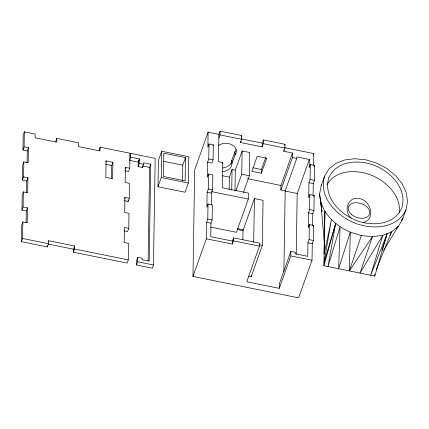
<?xml version="1.0" encoding="UTF-8"?>
<svg xmlns="http://www.w3.org/2000/svg" width="429" height="429" viewBox="0 0 429 429"><rect width="100%" height="100%" fill="white"/><g stroke="black" fill="none" stroke-linecap="round" stroke-linejoin="round"><path stroke-width="0.64" d="M123.911 230.797L127.622 231.547L128.759 228.346L124.431 227.467L124.185 242.487L128.518 243.361L128.25 259.883L127.107 263.09L73.413 252.204L74.555 249.002L74.603 245.999L48.622 240.733L48.574 243.736L47.431 246.938L21.45 241.672L21.718 225.15L22.86 221.949L27.188 222.828L27.435 207.808L23.102 206.928L23.348 191.908L27.681 192.787L27.923 177.767L23.595 176.887L23.836 161.872L28.169 162.747L28.411 147.726L24.083 146.852L24.324 131.832L35.151 134.025L35.13 137.789L56.741 142.165L56.805 138.411L78.453 142.798L78.394 146.557L100.043 150.944L100.107 147.19L129.982 153.244L129.74 168.265L128.598 171.466L124.887 170.715M26.105 222.764L26.292 211.009L21.965 210.135L22.206 195.115L23.348 191.908M26.593 192.723L26.78 180.968L22.453 180.094L22.694 165.074L23.836 161.872M27.081 162.688L27.274 150.933L22.941 150.053L23.187 135.033L24.324 131.832M21.45 241.672L22.592 238.47L22.86 221.949M47.431 246.938L47.453 245.737M73.413 252.204L73.461 249.201L74.603 245.999M106.097 160.913L105.829 177.359L112.623 178.732L112.891 162.291L106.097 160.913L105.716 161.98M111.54 178.646L111.755 165.492L112.891 162.291M124.399 200.756L128.11 201.507L129.252 198.305L124.919 197.426L124.678 212.446L129.006 213.326L128.759 228.346M129.74 168.265L125.407 167.385L125.166 182.405L129.494 183.285L129.252 198.305M128.11 201.507L128.132 200.198M130.668 157.153L130.732 153.394L155.196 158.355L153.464 264.993L152.322 268.2L136.513 264.993L136.588 260.489L137.73 257.287L142.058 258.161L142.037 259.663L149.179 261.116L150.756 164.237L143.613 162.789L143.586 164.291L142.449 167.492L138.117 166.613L138.192 162.108L139.328 158.907L130.668 157.153L129.719 159.819M136.513 264.993L137.655 261.792L137.73 257.287M138.117 166.613L139.259 163.411L139.328 158.907M142.449 167.492L142.466 166.49M148.096 260.977L149.619 167.439L150.756 164.237M157.99 186.749L158.419 160.462L161.701 151.255L188.76 156.741L188.336 183.022L185.055 192.235L157.99 186.749L161.272 177.542L161.701 151.255M182.534 180.491L182.781 165.192L185.489 157.582L163.84 153.196L163.46 176.475L185.113 180.866L185.489 157.582M312.591 225.407L312.784 213.653L313.926 210.451L314.167 195.431L309.84 194.552L309.593 209.572L308.456 212.773L308.21 227.794L309.352 224.592L313.679 225.466L313.438 240.487L312.296 243.693L312.028 260.215L298.622 297.849L192.964 276.437L194.702 169.798L208.103 132.159L218.929 134.352L218.484 161.69L222.817 162.564L222.404 187.8L248.386 193.066L248.289 199.072L236.454 232.303L210.623 227.07M206.37 238.797L206.639 222.276L207.781 219.074L208.022 204.054L212.355 204.933L212.108 219.954L210.966 223.155L210.746 236.674L232.4 241.06L232.352 244.063L206.37 238.797L192.964 276.437M211.266 204.869L211.454 193.114L212.596 189.913L212.843 174.893L208.51 174.013L208.269 189.033L207.127 192.24L206.88 207.255L208.022 204.054M207.615 162.2L211.947 163.074L213.084 159.872L213.331 144.852L208.998 143.978L208.757 158.993L207.615 162.2L207.373 177.22L208.51 174.013M208.103 132.159L207.861 147.179L208.998 143.978M218.87 138.106L220.007 134.904L220.072 131.151L241.72 135.537L241.661 139.291L240.519 142.498L262.173 146.884L263.309 143.683L263.374 139.924L285.022 144.316L284.963 148.069L283.821 151.271L292.481 153.03L292.412 157.534L280.861 189.967L285.188 190.841L283.88 271.401M229.14 189.597L229.343 177.15L232.051 169.541L235.296 170.2L234.963 190.819M222.426 171.702A10.537 7.813 0.9 0 0 226.587 170.715L228.764 169.482A10.537 7.813 0.9 0 0 231.821 163.969L231.88 160.215L235.054 151.303A10.537 7.813 0.9 0 0 236.095 149.421M231.714 190.16L232.051 169.541M232.352 244.063L233.489 240.862L233.537 237.859L259.518 243.125L259.47 246.128L246.782 281.762L279.258 288.347L290.808 255.915L290.883 251.405L295.211 252.284L295.19 253.786L307.743 256.333L307.963 242.814L309.105 239.613L309.352 224.592M231.821 163.969L234.99 155.057L235.054 151.303M240.519 142.498L240.54 141.243M236.025 190.379L241.763 174.26L242.144 150.981L249.721 152.515L249.34 175.799L243.372 192.551M242.846 239.897L242.996 230.62L254.402 198.589L263.063 200.343L262.334 245.404L251.212 276.63L248.734 276.131M251.212 276.63L251.233 275.305M253.695 242.321L254.402 198.589M261.368 173.252L266.731 158.199L257.207 156.269L251.844 171.321L261.368 173.252L261.433 169.498L265.674 157.577M262.173 146.884L262.232 143.13L263.374 139.924M279.258 288.347L279.333 283.837L290.883 251.405M280.861 189.967L280.936 185.457L292.481 153.03M283.821 151.271L283.842 150.021M285.188 190.841L296.739 158.408L296.766 156.907L309.32 159.454L309.186 167.718L310.328 164.511L314.655 165.39L314.414 180.411L313.272 183.612L313.084 195.367M296.214 254.284L297.2 193.49L309.32 159.454M310.328 164.511L310.081 179.531L308.944 182.733L308.698 197.753L309.84 194.552M313.572 165.326L313.76 153.571L284.534 147.651M321.53 208.494L319.632 193.94L321.176 185.757L324.597 176.147L328.866 169.064L335.607 163.556L344.423 160.017L354.74 158.73L365.84 159.819L376.903 163.218L387.114 168.672L395.752 175.745L402.273 183.944L406.279 192.701L407.55 201.458L406.006 209.642L402.584 219.251L398.316 226.33L391.575 231.842L382.759 235.382L370.683 275.236L387.167 233.612L374.78 276.061L323.9 265.749L324.308 240.664M324.496 229.043L324.463 230.979L324.319 228.984M374.78 276.061L374.807 274.356M321.562 207.958L320.897 202.692L324.276 242.599L324.909 211.454L324.083 254.22L331.429 219.648L323.943 262.902L335.751 223.187L327.992 266.581L340.068 226.727L338.663 268.747L350.279 232.18L361.341 235.58L372.442 236.669L360.011 273.069L382.759 235.382L372.442 236.669L349.34 270.908L350.279 232.18C334.829 225.439 320.232 211.776 319.632 193.94M324.597 176.147C318.286 196.611 336.057 215.235 353.7 222.571C371.074 229.987 397.19 229.236 406.006 209.642M399.297 212.687C401.292 195.699 386.604 181.757 372.158 175.477C357.507 169.428 335.88 169.214 327.032 184.615M401.319 220.801L402.584 219.251L402.82 217.991M323.9 265.749L335.751 223.187M381.992 250.22L387.167 233.612M349.34 270.908L361.341 235.58M22.941 150.053L24.083 146.852M27.274 150.933L28.411 147.726M22.453 180.094L23.595 176.887M26.78 180.968L27.923 177.767M21.965 210.135L23.102 206.928M26.292 211.009L27.435 207.808M55.663 141.613L56.805 138.411M48.241 241.8L48.622 240.733M98.965 150.391L100.107 147.19M125.027 168.452L125.407 167.385M129.783 156.065L130.732 153.394M124.539 198.493L124.919 197.426M138.176 162.859L139.318 159.658M212.95 145.919L213.331 144.852M218.929 134.352L220.072 131.151M222.372 163.814L222.817 162.564M241.339 136.604L241.72 135.537M235.296 170.2L242.144 150.981M232.4 241.06L233.537 237.859M284.641 145.383L285.022 144.316M313.315 154.826L313.76 153.571M314.28 166.457L314.655 165.39M313.787 196.498L314.167 195.431M313.299 226.539L313.679 225.466M376.324 269.509L391.575 231.842L389.763 235.408M321.176 185.757L321.83 184.668M383.676 250.279L398.316 226.33L396.568 228.335M401.555 220.082L402.584 219.251M218.361 145.554L220.538 144.321A10.537 7.813 0.9 0 1 234.947 147.244L236.009 149.131A10.537 7.813 0.9 0 1 234.99 155.057M363.556 222.436C376.399 218.758 370.383 200.086 359.223 198.498C348.166 195.903 342.948 211.32 351.153 217.905M241.237 138.873L262.232 143.13M220.007 134.904L241.661 139.291M263.309 143.683L284.963 148.069M292.412 157.534L296.739 158.408M253.174 167.825L261.433 169.498M208.757 158.993L213.084 159.872M310.081 179.531L314.414 180.411M308.944 182.733L313.272 183.612M241.763 174.26L249.34 175.799M163.755 161.336L182.781 165.192M247.447 178.673L280.936 185.457M222.195 175.702L229.343 177.15M285.274 191.071L297.2 193.49M129.531 160.355L138.192 162.108M139.259 163.411L143.586 164.291M142.471 165.991L149.619 167.439M105.572 164.237L111.755 165.492M161.272 177.542L188.336 183.022M208.269 189.033L212.596 189.913M309.593 209.572L313.926 210.451M211.481 191.613L248.289 199.072M207.127 192.24L211.454 193.114M308.456 212.773L312.784 213.653M207.781 219.074L212.108 219.954M309.105 239.613L313.438 240.487M206.639 222.276L210.966 223.155M307.963 242.814L312.296 243.693M237.435 228.636L243.286 229.815M237.151 229.435L242.996 230.62M259.239 244.777L262.334 245.404M233.489 240.862L259.47 246.128M290.808 255.915L312.028 260.215M22.592 238.47L48.574 243.736M74.555 249.002L128.25 259.883M137.655 261.792L153.464 264.993M48.128 244.069L73.461 249.201M321.702 209.813L321.959 211.797M321.809 209.931L321.975 211.245M231.88 160.215A10.537 7.813 0.9 0 1 228.823 165.728L226.651 166.961A10.537 7.813 0.9 0 1 222.49 167.948M328.829 177.703C323.085 196.225 338.985 213.261 355.024 219.921C370.624 226.625 393.951 225.659 401.775 208.086C407.518 189.564 391.618 172.528 375.579 165.867C359.979 159.164 336.652 160.13 328.829 177.703M351.33 214.253A11.138 7.25 19.6 0 0 369.401 214.554A11.138 7.25 19.6 0 0 356.36 202.729A11.138 7.25 19.6 0 0 351.33 214.253"/></g></svg>
